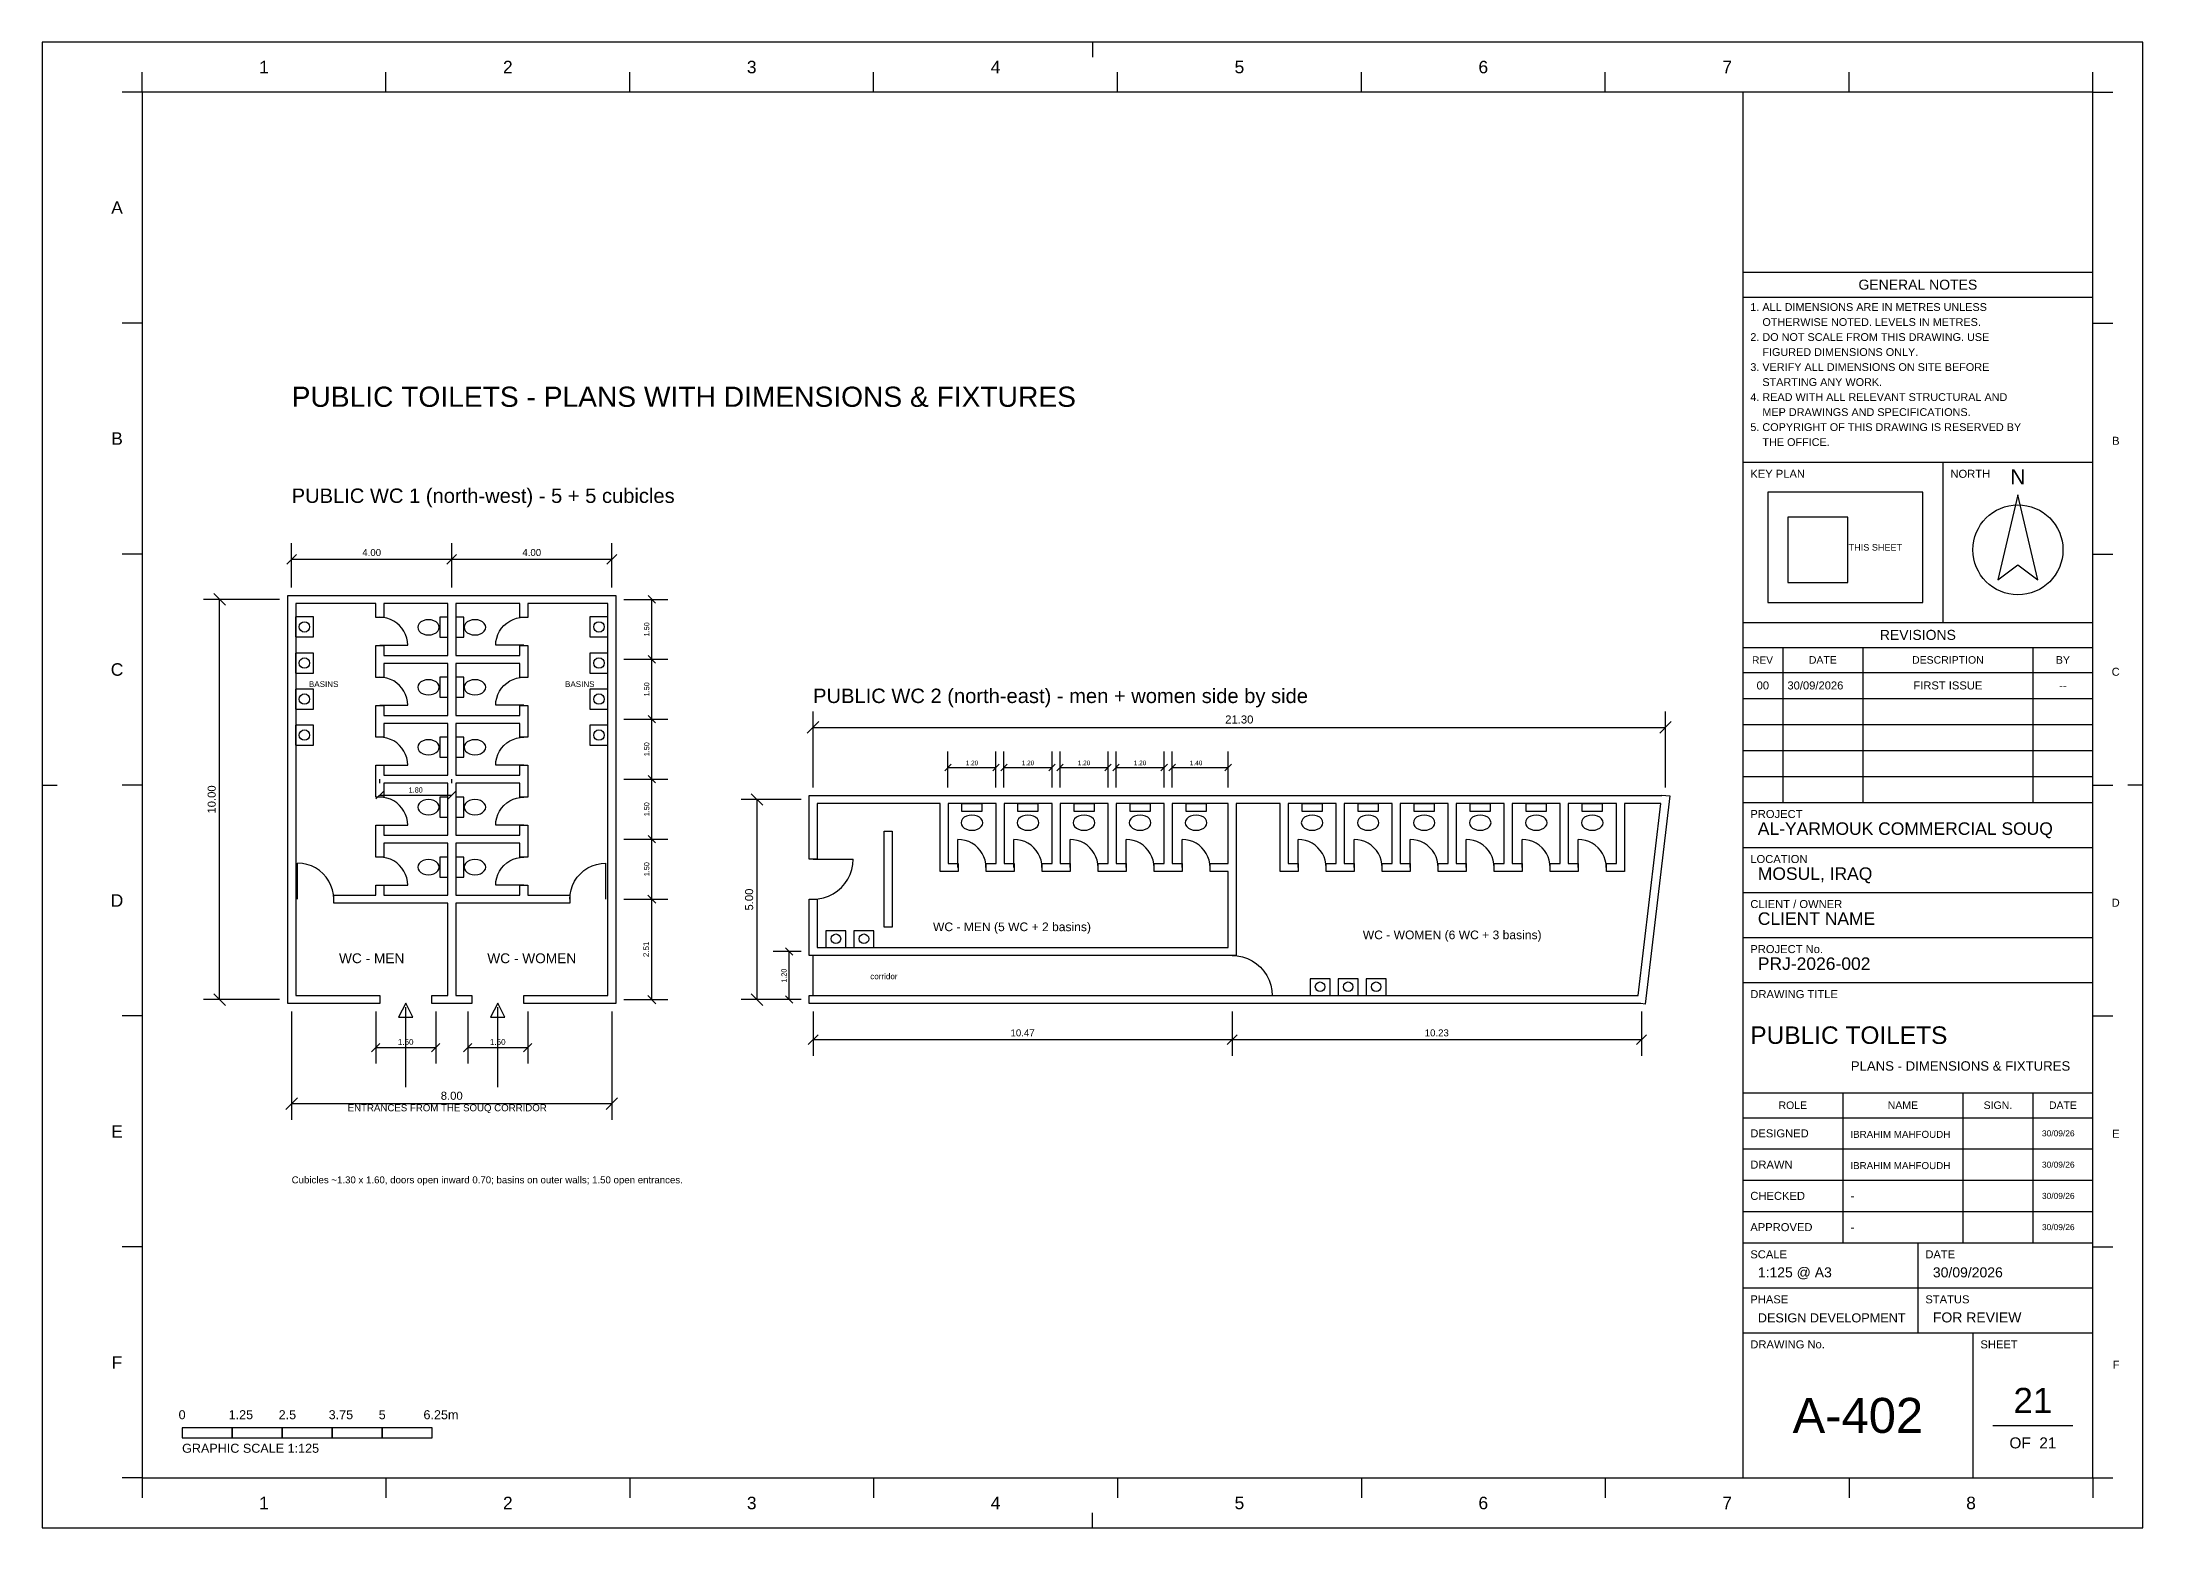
# Model space of a CAD drawing. Header units: metres. Extents: x 0 to 3661, y -5 to 371.
# Drawn here: x 3608 to 3660.5, y 0 to 37.1 of the extents above; entities that cross this region are included whole.
import ezdxf
from ezdxf.enums import TextEntityAlignment as Align

# ---------------------------------------------------------------- set-up
doc = ezdxf.new("R2010")
doc.units = ezdxf.units.M
doc.header["$MEASUREMENT"] = 0
for name, color, linetype in [('A-DOOR', 4, 'Continuous'), ('A-FIXT', 5, 'Continuous'), ('A-TEXT', 7, 'Continuous'), ('A-WALL', 7, 'Continuous'), ('A3_FRAME', 7, 'Continuous'), ('A3_SHEET', 7, 'Continuous'), ('AREA', 5, 'Continuous'), ('DIM', 1, 'Continuous'), ('SUB', 5, 'Continuous'), ('TB_FIELDS', 7, 'Continuous'), ('TB_HEADINGS', 7, 'Continuous'), ('TB_LABELS', 7, 'Continuous'), ('TB_LINES_THICK', 7, 'Continuous'), ('TB_LINES_THIN', 7, 'Continuous'), ('TB_SYMBOLS', 7, 'Continuous'), ('TITLE', 1, 'Continuous')]:
    doc.layers.add(name, color=color, linetype=linetype)
doc.styles.get("Standard").update_dxf_attribs({"font": 'arial.ttf'})

msp = doc.modelspace()

# ---------------------------------------------------------------- linework, layer by layer
at = {"layer": 'A-DOOR'}
for p, q in [((3616.438, 22.052), (3617.138, 22.052)), ((3620.038, 22.052), (3619.338, 22.052)), ((3616.438, 20.555), (3617.138, 20.555)), ((3620.038, 20.555), (3619.338, 20.555)), ((3616.438, 19.056), (3617.138, 19.056)), ((3620.038, 19.056), (3619.338, 19.056)), ((3616.438, 17.558), (3617.138, 17.558)), ((3620.038, 17.558), (3619.338, 17.558)), ((3630.888, 16.5), (3630.888, 17.201)), ((3632.288, 16.5), (3632.288, 17.201)), ((3633.688, 16.5), (3633.688, 17.201)), ((3635.088, 16.5), (3635.088, 17.201)), ((3636.488, 16.5), (3636.488, 17.201)), ((3639.388, 16.5), (3639.388, 17.201)), ((3640.788, 16.5), (3640.788, 17.201)), ((3642.188, 16.5), (3642.188, 17.201)), ((3643.588, 16.5), (3643.588, 17.201)), ((3644.988, 16.5), (3644.988, 17.201)), ((3646.388, 16.5), (3646.388, 17.201)), ((3614.388, 15.71), (3614.388, 16.61)), ((3622.088, 15.71), (3622.088, 16.61)), ((3627.268, 16.71), (3628.268, 16.71)), ((3616.438, 16.061), (3617.138, 16.061)), ((3620.038, 16.061), (3619.338, 16.061)), ((3627.268, 13.3), (3627.268, 14.3)), ((3637.738, 13.3), (3638.738, 13.3))]:
    msp.add_line(p, q, dxfattribs=at)
for points in [[(3617.138, 22.052), (3617.132, 22.144), (3617.114, 22.234), (3617.085, 22.32), (3617.044, 22.402), (3616.993, 22.479), (3616.933, 22.547), (3616.864, 22.608), (3616.788, 22.659), (3616.706, 22.699), (3616.619, 22.729), (3616.529, 22.747), (3616.438, 22.753)], [(3619.338, 22.052), (3619.344, 22.144), (3619.362, 22.234), (3619.391, 22.32), (3619.432, 22.402), (3619.483, 22.479), (3619.543, 22.547), (3619.612, 22.608), (3619.688, 22.659), (3619.77, 22.699), (3619.857, 22.729), (3619.947, 22.747), (3620.038, 22.753)], [(3617.138, 20.555), (3617.132, 20.646), (3617.114, 20.736), (3617.085, 20.822), (3617.044, 20.904), (3616.993, 20.981), (3616.933, 21.049), (3616.864, 21.11), (3616.788, 21.161), (3616.706, 21.201), (3616.619, 21.231), (3616.529, 21.248), (3616.438, 21.255)], [(3619.338, 20.555), (3619.344, 20.646), (3619.362, 20.736), (3619.391, 20.822), (3619.432, 20.904), (3619.483, 20.981), (3619.543, 21.049), (3619.612, 21.11), (3619.688, 21.161), (3619.77, 21.201), (3619.857, 21.231), (3619.947, 21.248), (3620.038, 21.255)], [(3617.138, 19.056), (3617.132, 19.148), (3617.114, 19.238), (3617.085, 19.324), (3617.044, 19.407), (3616.993, 19.483), (3616.933, 19.552), (3616.864, 19.612), (3616.788, 19.663), (3616.706, 19.703), (3616.619, 19.733), (3616.529, 19.75), (3616.438, 19.756)], [(3619.338, 19.056), (3619.344, 19.148), (3619.362, 19.238), (3619.391, 19.324), (3619.432, 19.407), (3619.483, 19.483), (3619.543, 19.552), (3619.612, 19.612), (3619.688, 19.663), (3619.77, 19.703), (3619.857, 19.733), (3619.947, 19.75), (3620.038, 19.756)], [(3617.138, 17.558), (3617.132, 17.65), (3617.114, 17.74), (3617.085, 17.826), (3617.044, 17.909), (3616.993, 17.985), (3616.933, 18.053), (3616.864, 18.114), (3616.788, 18.165), (3616.706, 18.205), (3616.619, 18.235), (3616.529, 18.253), (3616.438, 18.259)], [(3619.338, 17.558), (3619.344, 17.65), (3619.362, 17.74), (3619.391, 17.826), (3619.432, 17.909), (3619.483, 17.985), (3619.543, 18.053), (3619.612, 18.114), (3619.688, 18.165), (3619.77, 18.205), (3619.857, 18.235), (3619.947, 18.253), (3620.038, 18.259)], [(3631.588, 16.5), (3631.582, 16.592), (3631.564, 16.682), (3631.535, 16.768), (3631.494, 16.851), (3631.443, 16.927), (3631.383, 16.995), (3631.314, 17.056), (3631.238, 17.107), (3631.156, 17.147), (3631.069, 17.177), (3630.979, 17.195), (3630.888, 17.201)], [(3632.988, 16.5), (3632.982, 16.592), (3632.964, 16.682), (3632.935, 16.768), (3632.894, 16.851), (3632.843, 16.927), (3632.783, 16.995), (3632.714, 17.056), (3632.638, 17.107), (3632.556, 17.147), (3632.469, 17.177), (3632.379, 17.195), (3632.288, 17.201)], [(3634.388, 16.5), (3634.382, 16.592), (3634.364, 16.682), (3634.335, 16.768), (3634.294, 16.851), (3634.243, 16.927), (3634.183, 16.995), (3634.114, 17.056), (3634.038, 17.107), (3633.956, 17.147), (3633.869, 17.177), (3633.779, 17.195), (3633.688, 17.201)], [(3635.788, 16.5), (3635.782, 16.592), (3635.764, 16.682), (3635.735, 16.768), (3635.694, 16.851), (3635.643, 16.927), (3635.583, 16.995), (3635.514, 17.056), (3635.438, 17.107), (3635.356, 17.147), (3635.269, 17.177), (3635.179, 17.195), (3635.088, 17.201)], [(3637.188, 16.5), (3637.182, 16.592), (3637.164, 16.682), (3637.135, 16.768), (3637.094, 16.851), (3637.043, 16.927), (3636.983, 16.995), (3636.914, 17.056), (3636.838, 17.107), (3636.756, 17.147), (3636.669, 17.177), (3636.579, 17.195), (3636.488, 17.201)], [(3640.088, 16.5), (3640.082, 16.592), (3640.064, 16.682), (3640.035, 16.768), (3639.994, 16.851), (3639.943, 16.927), (3639.883, 16.995), (3639.814, 17.056), (3639.738, 17.107), (3639.656, 17.147), (3639.569, 17.177), (3639.479, 17.195), (3639.388, 17.201)], [(3641.488, 16.5), (3641.482, 16.592), (3641.464, 16.682), (3641.435, 16.768), (3641.394, 16.851), (3641.343, 16.927), (3641.283, 16.995), (3641.214, 17.056), (3641.138, 17.107), (3641.056, 17.147), (3640.969, 17.177), (3640.879, 17.195), (3640.788, 17.201)], [(3642.888, 16.5), (3642.882, 16.592), (3642.864, 16.682), (3642.835, 16.768), (3642.794, 16.851), (3642.743, 16.927), (3642.683, 16.995), (3642.614, 17.056), (3642.538, 17.107), (3642.456, 17.147), (3642.369, 17.177), (3642.279, 17.195), (3642.188, 17.201)], [(3644.288, 16.5), (3644.282, 16.592), (3644.264, 16.682), (3644.235, 16.768), (3644.194, 16.851), (3644.143, 16.927), (3644.083, 16.995), (3644.014, 17.056), (3643.938, 17.107), (3643.856, 17.147), (3643.769, 17.177), (3643.679, 17.195), (3643.588, 17.201)], [(3645.688, 16.5), (3645.682, 16.592), (3645.664, 16.682), (3645.635, 16.768), (3645.594, 16.851), (3645.543, 16.927), (3645.483, 16.995), (3645.414, 17.056), (3645.338, 17.107), (3645.256, 17.147), (3645.169, 17.177), (3645.079, 17.195), (3644.988, 17.201)], [(3647.088, 16.5), (3647.082, 16.592), (3647.064, 16.682), (3647.035, 16.768), (3646.994, 16.851), (3646.943, 16.927), (3646.883, 16.995), (3646.814, 17.056), (3646.738, 17.107), (3646.656, 17.147), (3646.569, 17.177), (3646.479, 17.195), (3646.388, 17.201)], [(3615.288, 15.71), (3615.28, 15.828), (3615.257, 15.943), (3615.22, 16.055), (3615.167, 16.16), (3615.102, 16.258), (3615.024, 16.347), (3614.936, 16.424), (3614.838, 16.49), (3614.732, 16.542), (3614.621, 16.58), (3614.506, 16.603), (3614.388, 16.61)], [(3617.138, 16.061), (3617.132, 16.152), (3617.114, 16.242), (3617.085, 16.328), (3617.044, 16.41), (3616.993, 16.487), (3616.933, 16.555), (3616.864, 16.616), (3616.788, 16.667), (3616.706, 16.707), (3616.619, 16.737), (3616.529, 16.755), (3616.438, 16.761)], [(3619.338, 16.061), (3619.344, 16.152), (3619.362, 16.242), (3619.391, 16.328), (3619.432, 16.41), (3619.483, 16.487), (3619.543, 16.555), (3619.612, 16.616), (3619.688, 16.667), (3619.77, 16.707), (3619.857, 16.737), (3619.947, 16.755), (3620.038, 16.761)], [(3621.188, 15.71), (3621.196, 15.828), (3621.219, 15.943), (3621.256, 16.055), (3621.309, 16.16), (3621.374, 16.258), (3621.452, 16.347), (3621.54, 16.424), (3621.638, 16.49), (3621.744, 16.542), (3621.855, 16.58), (3621.97, 16.603), (3622.088, 16.61)], [(3627.268, 15.71), (3627.398, 15.719), (3627.527, 15.745), (3627.651, 15.787), (3627.768, 15.845), (3627.877, 15.917), (3627.975, 16.003), (3628.061, 16.102), (3628.134, 16.21), (3628.192, 16.328), (3628.234, 16.452), (3628.259, 16.58), (3628.268, 16.71)], [(3637.738, 14.3), (3637.869, 14.292), (3637.997, 14.266), (3638.121, 14.224), (3638.238, 14.166), (3638.347, 14.094), (3638.445, 14.008), (3638.531, 13.909), (3638.604, 13.8), (3638.662, 13.683), (3638.704, 13.559), (3638.729, 13.431), (3638.738, 13.3)]]:
    msp.add_lwpolyline(points, dxfattribs=at)
at = {"layer": 'A-FIXT'}
for points in [[(3614.338, 22.261), (3614.788, 22.261), (3614.788, 22.761), (3614.338, 22.761)], [(3617.928, 22.502), (3617.919, 22.551), (3617.892, 22.596), (3617.849, 22.636), (3617.793, 22.666), (3617.728, 22.685), (3617.658, 22.692), (3617.588, 22.685), (3617.523, 22.666), (3617.467, 22.636), (3617.424, 22.596), (3617.397, 22.551), (3617.388, 22.502), (3617.397, 22.452), (3617.424, 22.407), (3617.467, 22.367), (3617.523, 22.337), (3617.588, 22.318), (3617.658, 22.311), (3617.728, 22.318), (3617.793, 22.337), (3617.849, 22.367), (3617.892, 22.407), (3617.919, 22.452)], [(3617.938, 22.252), (3618.138, 22.252), (3618.138, 22.752), (3617.938, 22.752)], [(3618.338, 22.252), (3618.538, 22.252), (3618.538, 22.752), (3618.338, 22.752)], [(3619.088, 22.502), (3619.079, 22.551), (3619.052, 22.596), (3619.009, 22.636), (3618.953, 22.666), (3618.888, 22.685), (3618.818, 22.692), (3618.748, 22.685), (3618.683, 22.666), (3618.627, 22.636), (3618.584, 22.596), (3618.557, 22.551), (3618.548, 22.502), (3618.557, 22.452), (3618.584, 22.407), (3618.627, 22.367), (3618.683, 22.337), (3618.748, 22.318), (3618.818, 22.311), (3618.888, 22.318), (3618.953, 22.337), (3619.009, 22.367), (3619.052, 22.407), (3619.079, 22.452)], [(3621.688, 22.261), (3622.138, 22.261), (3622.138, 22.761), (3621.688, 22.761)], [(3614.338, 21.36), (3614.788, 21.36), (3614.788, 21.86), (3614.338, 21.86)], [(3621.688, 21.36), (3622.138, 21.36), (3622.138, 21.86), (3621.688, 21.86)], [(3617.928, 21.003), (3617.919, 21.053), (3617.892, 21.099), (3617.849, 21.138), (3617.793, 21.168), (3617.728, 21.187), (3617.658, 21.194), (3617.588, 21.187), (3617.523, 21.168), (3617.467, 21.138), (3617.424, 21.099), (3617.397, 21.053), (3617.388, 21.003), (3617.397, 20.954), (3617.424, 20.909), (3617.467, 20.869), (3617.523, 20.839), (3617.588, 20.82), (3617.658, 20.814), (3617.728, 20.82), (3617.793, 20.839), (3617.849, 20.869), (3617.892, 20.909), (3617.919, 20.954)], [(3617.938, 20.753), (3618.138, 20.753), (3618.138, 21.253), (3617.938, 21.253)], [(3618.338, 20.753), (3618.538, 20.753), (3618.538, 21.253), (3618.338, 21.253)], [(3619.088, 21.003), (3619.079, 21.053), (3619.052, 21.099), (3619.009, 21.138), (3618.953, 21.168), (3618.888, 21.187), (3618.818, 21.194), (3618.748, 21.187), (3618.683, 21.168), (3618.627, 21.138), (3618.584, 21.099), (3618.557, 21.053), (3618.548, 21.003), (3618.557, 20.954), (3618.584, 20.909), (3618.627, 20.869), (3618.683, 20.839), (3618.748, 20.82), (3618.818, 20.814), (3618.888, 20.82), (3618.953, 20.839), (3619.009, 20.869), (3619.052, 20.909), (3619.079, 20.954)], [(3614.338, 20.46), (3614.788, 20.46), (3614.788, 20.96), (3614.338, 20.96)], [(3621.688, 20.46), (3622.138, 20.46), (3622.138, 20.96), (3621.688, 20.96)], [(3614.338, 19.561), (3614.788, 19.561), (3614.788, 20.061), (3614.338, 20.061)], [(3621.688, 19.561), (3622.138, 19.561), (3622.138, 20.061), (3621.688, 20.061)], [(3617.928, 19.506), (3617.919, 19.555), (3617.892, 19.601), (3617.849, 19.64), (3617.793, 19.67), (3617.728, 19.689), (3617.658, 19.695), (3617.588, 19.689), (3617.523, 19.67), (3617.467, 19.64), (3617.424, 19.601), (3617.397, 19.555), (3617.388, 19.506), (3617.397, 19.456), (3617.424, 19.41), (3617.467, 19.371), (3617.523, 19.341), (3617.588, 19.322), (3617.658, 19.316), (3617.728, 19.322), (3617.793, 19.341), (3617.849, 19.371), (3617.892, 19.41), (3617.919, 19.456)], [(3617.938, 19.256), (3618.138, 19.256), (3618.138, 19.756), (3617.938, 19.756)], [(3618.338, 19.256), (3618.538, 19.256), (3618.538, 19.756), (3618.338, 19.756)], [(3619.088, 19.506), (3619.079, 19.555), (3619.052, 19.601), (3619.009, 19.64), (3618.953, 19.67), (3618.888, 19.689), (3618.818, 19.695), (3618.748, 19.689), (3618.683, 19.67), (3618.627, 19.64), (3618.584, 19.601), (3618.557, 19.555), (3618.548, 19.506), (3618.557, 19.456), (3618.584, 19.41), (3618.627, 19.371), (3618.683, 19.341), (3618.748, 19.322), (3618.818, 19.316), (3618.888, 19.322), (3618.953, 19.341), (3619.009, 19.371), (3619.052, 19.41), (3619.079, 19.456)], [(3617.928, 18.008), (3617.919, 18.057), (3617.892, 18.102), (3617.849, 18.142), (3617.793, 18.172), (3617.728, 18.191), (3617.658, 18.198), (3617.588, 18.191), (3617.523, 18.172), (3617.467, 18.142), (3617.424, 18.102), (3617.397, 18.057), (3617.388, 18.008), (3617.397, 17.958), (3617.424, 17.913), (3617.467, 17.873), (3617.523, 17.843), (3617.588, 17.824), (3617.658, 17.817), (3617.728, 17.824), (3617.793, 17.843), (3617.849, 17.873), (3617.892, 17.913), (3617.919, 17.958)], [(3617.938, 17.758), (3618.138, 17.758), (3618.138, 18.258), (3617.938, 18.258)], [(3618.338, 17.758), (3618.538, 17.758), (3618.538, 18.258), (3618.338, 18.258)], [(3619.088, 18.008), (3619.079, 18.057), (3619.052, 18.102), (3619.009, 18.142), (3618.953, 18.172), (3618.888, 18.191), (3618.818, 18.198), (3618.748, 18.191), (3618.683, 18.172), (3618.627, 18.142), (3618.584, 18.102), (3618.557, 18.057), (3618.548, 18.008), (3618.557, 17.958), (3618.584, 17.913), (3618.627, 17.873), (3618.683, 17.843), (3618.748, 17.824), (3618.818, 17.817), (3618.888, 17.824), (3618.953, 17.843), (3619.009, 17.873), (3619.052, 17.913), (3619.079, 17.958)], [(3630.988, 18.101), (3631.488, 18.101), (3631.488, 17.901), (3630.988, 17.901)], [(3632.388, 18.101), (3632.888, 18.101), (3632.888, 17.901), (3632.388, 17.901)], [(3633.788, 18.101), (3634.288, 18.101), (3634.288, 17.901), (3633.788, 17.901)], [(3635.188, 18.101), (3635.688, 18.101), (3635.688, 17.901), (3635.188, 17.901)], [(3636.588, 18.101), (3637.088, 18.101), (3637.088, 17.901), (3636.588, 17.901)], [(3639.488, 18.101), (3639.988, 18.101), (3639.988, 17.901), (3639.488, 17.901)], [(3640.888, 18.101), (3641.388, 18.101), (3641.388, 17.901), (3640.888, 17.901)], [(3642.288, 18.101), (3642.788, 18.101), (3642.788, 17.901), (3642.288, 17.901)], [(3643.688, 18.101), (3644.188, 18.101), (3644.188, 17.901), (3643.688, 17.901)], [(3645.088, 18.101), (3645.588, 18.101), (3645.588, 17.901), (3645.088, 17.901)], [(3646.488, 18.101), (3646.988, 18.101), (3646.988, 17.901), (3646.488, 17.901)], [(3631.238, 17.811), (3631.168, 17.804), (3631.103, 17.785), (3631.047, 17.755), (3631.004, 17.715), (3630.977, 17.67), (3630.968, 17.62), (3630.977, 17.571), (3631.004, 17.526), (3631.047, 17.486), (3631.103, 17.456), (3631.168, 17.437), (3631.238, 17.43), (3631.308, 17.437), (3631.373, 17.456), (3631.429, 17.486), (3631.472, 17.526), (3631.499, 17.571), (3631.508, 17.62), (3631.499, 17.67), (3631.472, 17.715), (3631.429, 17.755), (3631.373, 17.785), (3631.308, 17.804)], [(3632.638, 17.811), (3632.568, 17.804), (3632.503, 17.785), (3632.447, 17.755), (3632.404, 17.715), (3632.377, 17.67), (3632.368, 17.62), (3632.377, 17.571), (3632.404, 17.526), (3632.447, 17.486), (3632.503, 17.456), (3632.568, 17.437), (3632.638, 17.43), (3632.708, 17.437), (3632.773, 17.456), (3632.829, 17.486), (3632.872, 17.526), (3632.899, 17.571), (3632.908, 17.62), (3632.899, 17.67), (3632.872, 17.715), (3632.829, 17.755), (3632.773, 17.785), (3632.708, 17.804)], [(3634.038, 17.811), (3633.968, 17.804), (3633.903, 17.785), (3633.847, 17.755), (3633.804, 17.715), (3633.777, 17.67), (3633.768, 17.62), (3633.777, 17.571), (3633.804, 17.526), (3633.847, 17.486), (3633.903, 17.456), (3633.968, 17.437), (3634.038, 17.43), (3634.108, 17.437), (3634.173, 17.456), (3634.229, 17.486), (3634.272, 17.526), (3634.299, 17.571), (3634.308, 17.62), (3634.299, 17.67), (3634.272, 17.715), (3634.229, 17.755), (3634.173, 17.785), (3634.108, 17.804)], [(3635.438, 17.811), (3635.368, 17.804), (3635.303, 17.785), (3635.247, 17.755), (3635.204, 17.715), (3635.177, 17.67), (3635.168, 17.62), (3635.177, 17.571), (3635.204, 17.526), (3635.247, 17.486), (3635.303, 17.456), (3635.368, 17.437), (3635.438, 17.43), (3635.508, 17.437), (3635.573, 17.456), (3635.629, 17.486), (3635.672, 17.526), (3635.699, 17.571), (3635.708, 17.62), (3635.699, 17.67), (3635.672, 17.715), (3635.629, 17.755), (3635.573, 17.785), (3635.508, 17.804)], [(3636.838, 17.811), (3636.768, 17.804), (3636.703, 17.785), (3636.647, 17.755), (3636.604, 17.715), (3636.577, 17.67), (3636.568, 17.62), (3636.577, 17.571), (3636.604, 17.526), (3636.647, 17.486), (3636.703, 17.456), (3636.768, 17.437), (3636.838, 17.43), (3636.908, 17.437), (3636.973, 17.456), (3637.029, 17.486), (3637.072, 17.526), (3637.099, 17.571), (3637.108, 17.62), (3637.099, 17.67), (3637.072, 17.715), (3637.029, 17.755), (3636.973, 17.785), (3636.908, 17.804)], [(3639.738, 17.811), (3639.668, 17.804), (3639.603, 17.785), (3639.547, 17.755), (3639.504, 17.715), (3639.477, 17.67), (3639.468, 17.62), (3639.477, 17.571), (3639.504, 17.526), (3639.547, 17.486), (3639.603, 17.456), (3639.668, 17.437), (3639.738, 17.43), (3639.808, 17.437), (3639.873, 17.456), (3639.929, 17.486), (3639.972, 17.526), (3639.999, 17.571), (3640.008, 17.62), (3639.999, 17.67), (3639.972, 17.715), (3639.929, 17.755), (3639.873, 17.785), (3639.808, 17.804)], [(3641.138, 17.811), (3641.068, 17.804), (3641.003, 17.785), (3640.947, 17.755), (3640.904, 17.715), (3640.877, 17.67), (3640.868, 17.62), (3640.877, 17.571), (3640.904, 17.526), (3640.947, 17.486), (3641.003, 17.456), (3641.068, 17.437), (3641.138, 17.43), (3641.208, 17.437), (3641.273, 17.456), (3641.329, 17.486), (3641.372, 17.526), (3641.399, 17.571), (3641.408, 17.62), (3641.399, 17.67), (3641.372, 17.715), (3641.329, 17.755), (3641.273, 17.785), (3641.208, 17.804)], [(3642.538, 17.811), (3642.468, 17.804), (3642.403, 17.785), (3642.347, 17.755), (3642.304, 17.715), (3642.277, 17.67), (3642.268, 17.62), (3642.277, 17.571), (3642.304, 17.526), (3642.347, 17.486), (3642.403, 17.456), (3642.468, 17.437), (3642.538, 17.43), (3642.608, 17.437), (3642.673, 17.456), (3642.729, 17.486), (3642.772, 17.526), (3642.799, 17.571), (3642.808, 17.62), (3642.799, 17.67), (3642.772, 17.715), (3642.729, 17.755), (3642.673, 17.785), (3642.608, 17.804)], [(3643.938, 17.811), (3643.868, 17.804), (3643.803, 17.785), (3643.747, 17.755), (3643.704, 17.715), (3643.677, 17.67), (3643.668, 17.62), (3643.677, 17.571), (3643.704, 17.526), (3643.747, 17.486), (3643.803, 17.456), (3643.868, 17.437), (3643.938, 17.43), (3644.008, 17.437), (3644.073, 17.456), (3644.129, 17.486), (3644.172, 17.526), (3644.199, 17.571), (3644.208, 17.62), (3644.199, 17.67), (3644.172, 17.715), (3644.129, 17.755), (3644.073, 17.785), (3644.008, 17.804)], [(3645.338, 17.811), (3645.268, 17.804), (3645.203, 17.785), (3645.147, 17.755), (3645.104, 17.715), (3645.077, 17.67), (3645.068, 17.62), (3645.077, 17.571), (3645.104, 17.526), (3645.147, 17.486), (3645.203, 17.456), (3645.268, 17.437), (3645.338, 17.43), (3645.408, 17.437), (3645.473, 17.456), (3645.529, 17.486), (3645.572, 17.526), (3645.599, 17.571), (3645.608, 17.62), (3645.599, 17.67), (3645.572, 17.715), (3645.529, 17.755), (3645.473, 17.785), (3645.408, 17.804)], [(3646.738, 17.811), (3646.668, 17.804), (3646.603, 17.785), (3646.547, 17.755), (3646.504, 17.715), (3646.477, 17.67), (3646.468, 17.62), (3646.477, 17.571), (3646.504, 17.526), (3646.547, 17.486), (3646.603, 17.456), (3646.668, 17.437), (3646.738, 17.43), (3646.808, 17.437), (3646.873, 17.456), (3646.929, 17.486), (3646.972, 17.526), (3646.999, 17.571), (3647.008, 17.62), (3646.999, 17.67), (3646.972, 17.715), (3646.929, 17.755), (3646.873, 17.785), (3646.808, 17.804)], [(3617.928, 16.509), (3617.919, 16.559), (3617.892, 16.605), (3617.849, 16.644), (3617.793, 16.674), (3617.728, 16.693), (3617.658, 16.7), (3617.588, 16.693), (3617.523, 16.674), (3617.467, 16.644), (3617.424, 16.605), (3617.397, 16.559), (3617.388, 16.509), (3617.397, 16.46), (3617.424, 16.415), (3617.467, 16.375), (3617.523, 16.345), (3617.588, 16.326), (3617.658, 16.32), (3617.728, 16.326), (3617.793, 16.345), (3617.849, 16.375), (3617.892, 16.415), (3617.919, 16.46)], [(3617.938, 16.259), (3618.138, 16.259), (3618.138, 16.759), (3617.938, 16.759)], [(3618.338, 16.259), (3618.538, 16.259), (3618.538, 16.759), (3618.338, 16.759)], [(3619.088, 16.509), (3619.079, 16.559), (3619.052, 16.605), (3619.009, 16.644), (3618.953, 16.674), (3618.888, 16.693), (3618.818, 16.7), (3618.748, 16.693), (3618.683, 16.674), (3618.627, 16.644), (3618.584, 16.605), (3618.557, 16.559), (3618.548, 16.509), (3618.557, 16.46), (3618.584, 16.415), (3618.627, 16.375), (3618.683, 16.345), (3618.748, 16.326), (3618.818, 16.32), (3618.888, 16.326), (3618.953, 16.345), (3619.009, 16.375), (3619.052, 16.415), (3619.079, 16.46)], [(3627.588, 14.501), (3628.088, 14.501), (3628.088, 14.921), (3627.588, 14.921)], [(3628.288, 14.501), (3628.788, 14.501), (3628.788, 14.921), (3628.288, 14.921)], [(3639.688, 13.3), (3640.188, 13.3), (3640.188, 13.72), (3639.688, 13.72)], [(3640.388, 13.3), (3640.888, 13.3), (3640.888, 13.72), (3640.388, 13.72)], [(3641.088, 13.3), (3641.588, 13.3), (3641.588, 13.72), (3641.088, 13.72)]]:
    msp.add_lwpolyline(points, close=True, dxfattribs=at)
for centre, radius in [((3614.558, 22.511), 0.13), ((3621.918, 22.511), 0.13), ((3614.558, 21.61), 0.13), ((3621.918, 21.61), 0.13), ((3614.558, 20.71), 0.13), ((3621.918, 20.71), 0.13), ((3614.558, 19.811), 0.13), ((3621.918, 19.811), 0.13), ((3627.838, 14.72), 0.12), ((3628.538, 14.72), 0.12), ((3639.938, 13.521), 0.12), ((3640.638, 13.521), 0.12), ((3641.338, 13.521), 0.12)]:
    msp.add_circle(centre, radius, dxfattribs=at)
at = {"layer": 'A-WALL'}
for points in [[(3622.34, 23.3), (3622.34, 13.1), (3620.04, 13.1), (3620.04, 13.3), (3622.14, 13.3), (3622.14, 23.1), (3620.14, 23.1), (3620.14, 22.75), (3619.94, 22.75), (3619.94, 23.1), (3618.34, 23.1), (3618.34, 21.8), (3619.94, 21.8), (3619.94, 22.05), (3620.14, 22.05), (3620.14, 21.8), (3620.14, 21.6), (3620.14, 21.25), (3619.94, 21.25), (3619.94, 21.6), (3618.34, 21.6), (3618.34, 20.3), (3619.94, 20.3), (3619.94, 20.55), (3620.14, 20.55), (3620.14, 20.3), (3620.14, 20.1), (3620.14, 19.76), (3619.94, 19.76), (3619.94, 20.1), (3618.34, 20.1), (3618.34, 18.81), (3619.94, 18.81), (3619.94, 19.06), (3620.14, 19.06), (3620.14, 18.81), (3620.14, 18.61), (3620.14, 18.26), (3619.94, 18.26), (3619.94, 18.61), (3618.34, 18.61), (3618.34, 17.31), (3619.94, 17.31), (3619.94, 17.56), (3620.14, 17.56), (3620.14, 17.31), (3620.14, 17.11), (3620.14, 16.76), (3619.94, 16.76), (3619.94, 17.11), (3618.34, 17.11), (3618.34, 15.81), (3619.94, 15.81), (3619.94, 16.06), (3620.14, 16.06), (3620.14, 15.81), (3621.19, 15.81), (3621.19, 15.61), (3618.34, 15.61), (3618.34, 13.3), (3618.74, 13.3), (3618.74, 13.1), (3618.34, 13.1), (3618.14, 13.1), (3617.74, 13.1), (3617.74, 13.3), (3618.14, 13.3), (3618.14, 15.61), (3615.29, 15.61), (3615.29, 15.81), (3616.34, 15.81), (3616.34, 16.06), (3616.54, 16.06), (3616.54, 15.81), (3618.14, 15.81), (3618.14, 17.11), (3616.54, 17.11), (3616.54, 16.76), (3616.34, 16.76), (3616.34, 17.11), (3616.34, 17.31), (3616.34, 17.56), (3616.54, 17.56), (3616.54, 17.31), (3618.14, 17.31), (3618.14, 18.61), (3616.54, 18.61), (3616.54, 18.26), (3616.34, 18.26), (3616.34, 18.61), (3616.34, 18.81), (3616.34, 19.06), (3616.54, 19.06), (3616.54, 18.81), (3618.14, 18.81), (3618.14, 20.1), (3616.54, 20.1), (3616.54, 19.76), (3616.34, 19.76), (3616.34, 20.1), (3616.34, 20.3), (3616.34, 20.55), (3616.54, 20.55), (3616.54, 20.3), (3618.14, 20.3), (3618.14, 21.6), (3616.54, 21.6), (3616.54, 21.25), (3616.34, 21.25), (3616.34, 21.6), (3616.34, 21.8), (3616.34, 22.05), (3616.54, 22.05), (3616.54, 21.8), (3618.14, 21.8), (3618.14, 23.1), (3616.54, 23.1), (3616.54, 22.75), (3616.34, 22.75), (3616.34, 23.1), (3614.34, 23.1), (3614.34, 13.3), (3616.44, 13.3), (3616.44, 13.1), (3614.14, 13.1), (3614.14, 23.3), (3618.14, 23.3), (3618.34, 23.3)], [(3627.17, 14.3), (3627.17, 14.5), (3627.17, 15.71), (3627.37, 15.71), (3627.37, 14.5), (3637.64, 14.5), (3637.64, 16.4), (3637.19, 16.4), (3637.19, 16.6), (3637.64, 16.6), (3637.64, 18.1), (3636.24, 18.1), (3636.24, 16.6), (3636.49, 16.6), (3636.49, 16.4), (3636.24, 16.4), (3636.04, 16.4), (3635.79, 16.4), (3635.79, 16.6), (3636.04, 16.6), (3636.04, 18.1), (3634.84, 18.1), (3634.84, 16.6), (3635.09, 16.6), (3635.09, 16.4), (3634.84, 16.4), (3634.64, 16.4), (3634.39, 16.4), (3634.39, 16.6), (3634.64, 16.6), (3634.64, 18.1), (3633.44, 18.1), (3633.44, 16.6), (3633.69, 16.6), (3633.69, 16.4), (3633.44, 16.4), (3633.24, 16.4), (3632.99, 16.4), (3632.99, 16.6), (3633.24, 16.6), (3633.24, 18.1), (3632.04, 18.1), (3632.04, 16.6), (3632.29, 16.6), (3632.29, 16.4), (3632.04, 16.4), (3631.84, 16.4), (3631.59, 16.4), (3631.59, 16.6), (3631.84, 16.6), (3631.84, 18.1), (3630.64, 18.1), (3630.64, 16.6), (3630.89, 16.6), (3630.89, 16.4), (3630.64, 16.4), (3630.54, 16.4), (3630.44, 16.4), (3630.44, 18.1), (3627.37, 18.1), (3627.37, 16.71), (3627.17, 16.71), (3627.17, 18.1), (3627.17, 18.3), (3627.37, 18.3), (3637.64, 18.3), (3637.84, 18.3), (3648.479, 18.3), (3648.48, 18.31), (3648.68, 18.29), (3648.06, 13.09), (3647.95, 13.101), (3647.95, 13.1), (3637.84, 13.1), (3637.64, 13.1), (3627.17, 13.1), (3627.17, 13.3), (3637.64, 13.3), (3637.84, 13.3), (3647.883, 13.3), (3648.455, 18.1), (3647.54, 18.1), (3647.54, 16.4), (3647.44, 16.4), (3647.34, 16.4), (3647.09, 16.4), (3647.09, 16.6), (3647.34, 16.6), (3647.34, 18.1), (3646.14, 18.1), (3646.14, 16.6), (3646.39, 16.6), (3646.39, 16.4), (3646.14, 16.4), (3645.94, 16.4), (3645.69, 16.4), (3645.69, 16.6), (3645.94, 16.6), (3645.94, 18.1), (3644.74, 18.1), (3644.74, 16.6), (3644.99, 16.6), (3644.99, 16.4), (3644.74, 16.4), (3644.54, 16.4), (3644.29, 16.4), (3644.29, 16.6), (3644.54, 16.6), (3644.54, 18.1), (3643.34, 18.1), (3643.34, 16.6), (3643.59, 16.6), (3643.59, 16.4), (3643.34, 16.4), (3643.14, 16.4), (3642.89, 16.4), (3642.89, 16.6), (3643.14, 16.6), (3643.14, 18.1), (3641.94, 18.1), (3641.94, 16.6), (3642.19, 16.6), (3642.19, 16.4), (3641.94, 16.4), (3641.74, 16.4), (3641.49, 16.4), (3641.49, 16.6), (3641.74, 16.6), (3641.74, 18.1), (3640.54, 18.1), (3640.54, 16.6), (3640.79, 16.6), (3640.79, 16.4), (3640.54, 16.4), (3640.34, 16.4), (3640.09, 16.4), (3640.09, 16.6), (3640.34, 16.6), (3640.34, 18.1), (3639.14, 18.1), (3639.14, 16.6), (3639.39, 16.6), (3639.39, 16.4), (3639.14, 16.4), (3639.04, 16.4), (3638.94, 16.4), (3638.94, 18.1), (3637.84, 18.1), (3637.84, 14.5), (3637.84, 14.3), (3637.64, 14.3), (3627.37, 14.3)], [(3629.04, 17.41), (3629.24, 17.41), (3629.24, 15.01), (3629.04, 15.01)]]:
    msp.add_lwpolyline(points, close=True, dxfattribs=at)
at = {"layer": 'A3_FRAME'}
for p, q in [((3634.25, 37.125), (3634.25, 36.75)), ((3608, 18.562), (3608.375, 18.562)), ((3660.5, 18.562), (3660.125, 18.562)), ((3634.25, 0), (3634.25, 0.375))]:
    msp.add_line(p, q, dxfattribs=at)
for points in [[(3610.5, 1.25), (3659.25, 1.25), (3659.25, 35.875), (3610.5, 35.875)], [(3650.5, 1.25), (3659.25, 1.25), (3659.25, 35.875), (3650.5, 35.875)]]:
    msp.add_lwpolyline(points, close=True, dxfattribs=at)
at = {"layer": 'A3_SHEET'}
msp.add_lwpolyline([(3608, 0), (3660.5, 0), (3660.5, 37.125), (3608, 37.125)], close=True, dxfattribs=at)
at = {"layer": 'DIM'}
for p, q in [((3614.115, 24.077), (3614.361, 24.324)), ((3614.238, 23.5), (3614.238, 24.601)), ((3614.238, 24.201), (3618.238, 24.201)), ((3618.115, 24.077), (3618.361, 24.324)), ((3618.115, 24.077), (3618.361, 24.324)), ((3618.238, 23.5), (3618.238, 24.601)), ((3618.238, 23.5), (3618.238, 24.601)), ((3618.238, 24.201), (3622.238, 24.201)), ((3622.115, 24.077), (3622.361, 24.324)), ((3622.238, 23.5), (3622.238, 24.601)), ((3613.938, 23.201), (3612.038, 23.201)), ((3612.582, 23.056), (3612.294, 23.345)), ((3612.438, 13.2), (3612.438, 23.201)), ((3622.538, 23.201), (3623.638, 23.201)), ((3623.331, 23.108), (3623.145, 23.293)), ((3623.238, 21.703), (3623.238, 23.201)), ((3622.538, 21.703), (3623.638, 21.703)), ((3622.538, 21.703), (3623.638, 21.703)), ((3623.331, 21.61), (3623.145, 21.795)), ((3623.331, 21.61), (3623.145, 21.795)), ((3623.238, 20.204), (3623.238, 21.703)), ((3622.538, 20.204), (3623.638, 20.204)), ((3622.538, 20.204), (3623.638, 20.204)), ((3623.331, 20.112), (3623.145, 20.297)), ((3623.331, 20.112), (3623.145, 20.297)), ((3623.238, 18.706), (3623.238, 20.204)), ((3627.124, 19.857), (3627.412, 20.145)), ((3627.268, 18.5), (3627.268, 20.401)), ((3627.268, 20), (3648.568, 20)), ((3648.424, 19.857), (3648.712, 20.145)), ((3648.568, 18.5), (3648.568, 20.401)), ((3630.556, 18.918), (3630.72, 19.083)), ((3630.638, 18.5), (3630.638, 19.401)), ((3630.638, 19), (3631.838, 19)), ((3631.756, 18.918), (3631.92, 19.083)), ((3631.838, 18.5), (3631.838, 19.401)), ((3631.956, 18.918), (3632.12, 19.083)), ((3632.038, 18.5), (3632.038, 19.401)), ((3632.038, 19), (3633.238, 19)), ((3633.156, 18.918), (3633.32, 19.083)), ((3633.238, 18.5), (3633.238, 19.401)), ((3633.356, 18.918), (3633.52, 19.083)), ((3633.438, 18.5), (3633.438, 19.401)), ((3633.438, 19), (3634.638, 19)), ((3634.556, 18.918), (3634.72, 19.083)), ((3634.638, 18.5), (3634.638, 19.401)), ((3634.756, 18.918), (3634.92, 19.083)), ((3634.838, 18.5), (3634.838, 19.401)), ((3634.838, 19), (3636.038, 19)), ((3635.956, 18.918), (3636.12, 19.083)), ((3636.038, 18.5), (3636.038, 19.401)), ((3636.156, 18.918), (3636.32, 19.083)), ((3636.238, 18.5), (3636.238, 19.401)), ((3636.238, 19), (3637.64, 19)), ((3637.556, 18.918), (3637.72, 19.083)), ((3637.64, 18.5), (3637.64, 19.401)), ((3616.345, 18.218), (3616.531, 18.403)), ((3616.438, 18.61), (3616.438, 18.71)), ((3618.145, 18.218), (3618.331, 18.403)), ((3618.238, 18.61), (3618.238, 18.71)), ((3622.538, 18.706), (3623.638, 18.706)), ((3622.538, 18.706), (3623.638, 18.706)), ((3623.331, 18.614), (3623.145, 18.799)), ((3623.331, 18.614), (3623.145, 18.799)), ((3623.238, 17.209), (3623.238, 18.706)), ((3616.438, 18.311), (3618.238, 18.311)), ((3626.968, 18.201), (3625.468, 18.201)), ((3626.012, 18.056), (3625.724, 18.345)), ((3625.868, 13.2), (3625.868, 18.201)), ((3622.538, 17.209), (3623.638, 17.209)), ((3622.538, 17.209), (3623.638, 17.209)), ((3623.331, 17.116), (3623.145, 17.301)), ((3623.331, 17.116), (3623.145, 17.301)), ((3623.238, 15.71), (3623.238, 17.209)), ((3623.341, 15.608), (3623.135, 15.813)), ((3623.331, 15.618), (3623.145, 15.803)), ((3622.538, 15.71), (3623.638, 15.71)), ((3622.538, 15.71), (3623.638, 15.71)), ((3623.238, 13.2), (3623.238, 15.71)), ((3626.968, 14.4), (3626.268, 14.4)), ((3626.761, 14.308), (3626.575, 14.493)), ((3626.668, 13.2), (3626.668, 14.4)), ((3613.938, 13.2), (3612.038, 13.2)), ((3612.582, 13.056), (3612.294, 13.345)), ((3622.538, 13.2), (3623.638, 13.2)), ((3623.341, 13.098), (3623.135, 13.303)), ((3626.968, 13.2), (3625.468, 13.2)), ((3626.012, 13.056), (3625.724, 13.345)), ((3626.968, 13.2), (3626.268, 13.2)), ((3626.761, 13.108), (3626.575, 13.293)), ((3614.238, 12.9), (3614.238, 10.2)), ((3616.338, 12.9), (3616.338, 11.601)), ((3617.838, 12.9), (3617.838, 11.601)), ((3618.638, 12.9), (3618.638, 11.601)), ((3620.138, 12.9), (3620.138, 11.601)), ((3622.238, 12.9), (3622.238, 10.2)), ((3627.268, 12.9), (3627.268, 11.8)), ((3637.738, 12.9), (3637.738, 11.8)), ((3637.738, 12.9), (3637.738, 11.8)), ((3647.968, 12.9), (3647.968, 11.8)), ((3616.235, 11.898), (3616.441, 12.103)), ((3617.735, 11.898), (3617.941, 12.103)), ((3618.535, 11.898), (3618.741, 12.103)), ((3620.035, 11.898), (3620.241, 12.103)), ((3627.145, 12.077), (3627.391, 12.324)), ((3627.268, 12.2), (3637.738, 12.2)), ((3637.615, 12.077), (3637.861, 12.324)), ((3637.615, 12.077), (3637.861, 12.324)), ((3637.738, 12.2), (3647.968, 12.2)), ((3647.845, 12.077), (3648.091, 12.324)), ((3616.338, 12.001), (3617.838, 12.001)), ((3618.638, 12.001), (3620.138, 12.001)), ((3614.094, 10.457), (3614.382, 10.745)), ((3614.238, 10.601), (3622.238, 10.601)), ((3622.094, 10.457), (3622.382, 10.745))]:
    msp.add_line(p, q, dxfattribs=at)
at = {"layer": 'SUB'}
for p, q in [((3617.088, 11.011), (3617.088, 13.011)), ((3619.388, 11.011), (3619.388, 13.011))]:
    msp.add_line(p, q, dxfattribs=at)
for points in [[(3617.088, 13.111), (3616.908, 12.761), (3617.268, 12.761)], [(3619.388, 13.111), (3619.208, 12.761), (3619.568, 12.761)]]:
    msp.add_lwpolyline(points, close=True, dxfattribs=at)
at = {"layer": 'TB_LINES_THICK'}
for p, q in [((3650.5, 31.375), (3659.25, 31.375)), ((3650.5, 26.625), (3659.25, 26.625)), ((3650.5, 22.625), (3659.25, 22.625)), ((3650.5, 18.125), (3659.25, 18.125)), ((3650.5, 13.625), (3659.25, 13.625)), ((3650.5, 10.875), (3659.25, 10.875)), ((3650.5, 7.125), (3659.25, 7.125)), ((3650.5, 4.875), (3659.25, 4.875))]:
    msp.add_line(p, q, dxfattribs=at)
at = {"layer": 'TB_LINES_THIN'}
for p, q in [((3610.5, 35.875), (3610.5, 36.375)), ((3616.594, 35.875), (3616.594, 36.375)), ((3622.688, 35.875), (3622.688, 36.375)), ((3628.781, 35.875), (3628.781, 36.375)), ((3634.875, 35.875), (3634.875, 36.375)), ((3640.969, 35.875), (3640.969, 36.375)), ((3647.062, 35.875), (3647.062, 36.375)), ((3653.156, 35.875), (3653.156, 36.375)), ((3659.25, 35.875), (3659.25, 36.375)), ((3610.5, 35.875), (3610, 35.875)), ((3659.25, 35.875), (3659.75, 35.875)), ((3650.5, 30.75), (3659.25, 30.75)), ((3610.5, 30.104), (3610, 30.104)), ((3659.25, 30.104), (3659.75, 30.104)), ((3655.5, 26.625), (3655.5, 22.625)), ((3610.5, 24.333), (3610, 24.333)), ((3659.25, 24.333), (3659.75, 24.333)), ((3650.5, 22), (3659.25, 22)), ((3651.5, 22), (3651.5, 18.125)), ((3653.5, 22), (3653.5, 18.125)), ((3657.75, 22), (3657.75, 18.125)), ((3650.5, 21.375), (3659.25, 21.375)), ((3650.5, 20.725), (3659.25, 20.725)), ((3650.5, 20.075), (3659.25, 20.075)), ((3650.5, 19.425), (3659.25, 19.425)), ((3610.5, 18.562), (3610, 18.562)), ((3650.5, 18.775), (3659.25, 18.775)), ((3659.25, 18.562), (3659.75, 18.562)), ((3650.5, 17), (3659.25, 17)), ((3650.5, 15.875), (3659.25, 15.875)), ((3650.5, 14.75), (3659.25, 14.75)), ((3610.5, 12.792), (3610, 12.792)), ((3659.25, 12.792), (3659.75, 12.792)), ((3653, 10.875), (3653, 7.125)), ((3656, 10.875), (3656, 7.125)), ((3657.75, 10.875), (3657.75, 7.125)), ((3650.5, 10.25), (3659.25, 10.25)), ((3650.5, 9.469), (3659.25, 9.469)), ((3650.5, 8.688), (3659.25, 8.688)), ((3650.5, 7.906), (3659.25, 7.906)), ((3610.5, 7.021), (3610, 7.021)), ((3654.875, 7.125), (3654.875, 4.875)), ((3659.25, 7.021), (3659.75, 7.021)), ((3650.5, 6), (3659.25, 6)), ((3656.25, 4.875), (3656.25, 1.25)), ((3656.75, 2.562), (3658.75, 2.562)), ((3610.5, 1.25), (3610, 1.25)), ((3610.5, 1.25), (3610.5, 0.75)), ((3616.594, 1.25), (3616.594, 0.75)), ((3622.688, 1.25), (3622.688, 0.75)), ((3628.781, 1.25), (3628.781, 0.75)), ((3634.875, 1.25), (3634.875, 0.75)), ((3640.969, 1.25), (3640.969, 0.75)), ((3647.062, 1.25), (3647.062, 0.75)), ((3653.156, 1.25), (3653.156, 0.75)), ((3659.25, 1.25), (3659.25, 0.75)), ((3659.25, 1.25), (3659.75, 1.25))]:
    msp.add_line(p, q, dxfattribs=at)
for points in [[(3651.125, 23.125), (3655, 23.125), (3655, 25.875), (3651.125, 25.875)], [(3651.625, 23.625), (3653.125, 23.625), (3653.125, 25.25), (3651.625, 25.25)]]:
    msp.add_lwpolyline(points, close=True, dxfattribs=at)
at = {"layer": 'TB_SYMBOLS'}
for points in [[(3657.375, 25.812), (3656.875, 23.688), (3657.375, 24.062), (3657.875, 23.688)], [(3611.5, 2.25), (3612.75, 2.25), (3612.75, 2.5), (3611.5, 2.5)], [(3612.75, 2.25), (3614, 2.25), (3614, 2.5), (3612.75, 2.5)], [(3614, 2.25), (3615.25, 2.25), (3615.25, 2.5), (3614, 2.5)], [(3615.25, 2.25), (3616.5, 2.25), (3616.5, 2.5), (3615.25, 2.5)], [(3616.5, 2.25), (3617.75, 2.25), (3617.75, 2.5), (3616.5, 2.5)]]:
    msp.add_lwpolyline(points, close=True, dxfattribs=at)
msp.add_circle((3657.375, 24.438), 1.125, dxfattribs=at)

# ---------------------------------------------------------------- texts
at = {"layer": 'A-TEXT'}
msp.add_text('Cubicles ~1.30 x 1.60, doors open inward 0.70; basins on outer walls; 1.50 open entrances.', height=0.1728, dxfattribs=at).set_placement((3614.238, 8.611))
at = {"layer": 'AREA'}
for s, height, p in [('BASINS', 0.144, (3615.038, 21.011)), ('BASINS', 0.144, (3621.438, 21.011)), ('WC - MEN (5 WC + 2 basins)', 0.216, (3632.238, 14.911)), ('WC - WOMEN (6 WC + 3 basins)', 0.216, (3643.238, 14.71)), ('WC - MEN', 0.2448, (3616.238, 14.111)), ('WC - WOMEN', 0.2448, (3620.238, 14.111)), ('corridor', 0.144, (3629.038, 13.71))]:
    msp.add_text(s, height=height, dxfattribs=at).set_placement(p, align=Align.CENTER)
at = {"layer": 'DIM'}
for s, height, p in [('4.00', 0.1728, (3616.238, 24.285)), ('4.00', 0.1728, (3620.238, 24.285)), ('21.30', 0.2016, (3637.918, 20.099)), ('1.20', 0.1152, (3631.238, 19.056)), ('1.20', 0.1152, (3632.638, 19.056)), ('1.20', 0.1152, (3634.038, 19.056)), ('1.20', 0.1152, (3635.438, 19.056)), ('1.40', 0.1152, (3636.838, 19.056)), ('1.80', 0.1296, (3617.338, 18.373)), ('1.50', 0.144, (3617.088, 12.07)), ('1.50', 0.144, (3619.388, 12.07)), ('10.47', 0.1728, (3632.503, 12.284)), ('10.23', 0.1728, (3642.853, 12.284)), ('8.00', 0.2016, (3618.238, 10.698))]:
    msp.add_text(s, height=height, dxfattribs=at).set_placement(p, align=Align.CENTER)
for s, height, p in [('1.50', 0.1296, (3623.175, 22.451)), ('1.50', 0.1296, (3623.175, 20.953)), ('1.50', 0.1296, (3623.175, 19.456)), ('10.00', 0.2016, (3612.34, 18.201)), ('1.50', 0.1296, (3623.175, 17.957)), ('1.50', 0.1296, (3623.175, 16.459)), ('5.00', 0.2016, (3625.77, 15.7)), ('2.51', 0.144, (3623.168, 14.456)), ('1.20', 0.1296, (3626.605, 13.8))]:
    msp.add_text(s, height=height, rotation=90, dxfattribs=at).set_placement(p, align=Align.CENTER)
at = {"layer": 'SUB'}
msp.add_text('ENTRANCES FROM THE SOUQ CORRIDOR', height=0.1728, dxfattribs=at).set_placement((3615.638, 10.411))
at = {"layer": 'TB_FIELDS'}
for s, height, p in [('1. ALL DIMENSIONS ARE IN METRES UNLESS', 0.1938, (3650.688, 30.407)), ('    OTHERWISE NOTED. LEVELS IN METRES.', 0.1938, (3650.688, 30.032)), ('2. DO NOT SCALE FROM THIS DRAWING. USE', 0.1938, (3650.688, 29.657)), ('    FIGURED DIMENSIONS ONLY.', 0.1938, (3650.688, 29.282)), ('3. VERIFY ALL DIMENSIONS ON SITE BEFORE', 0.1938, (3650.688, 28.907)), ('4. READ WITH ALL RELEVANT STRUCTURAL AND', 0.1938, (3650.688, 28.157)), ('    STARTING ANY WORK.', 0.1938, (3650.688, 28.532)), ('    MEP DRAWINGS AND SPECIFICATIONS.', 0.1938, (3650.688, 27.782)), ('5. COPYRIGHT OF THIS DRAWING IS RESERVED BY', 0.1938, (3650.688, 27.407)), ('    THE OFFICE.', 0.1938, (3650.688, 27.032)), ('00', 0.2, (3650.845, 20.95)), ('30/09/2026', 0.2, (3651.615, 20.95)), ('FIRST ISSUE', 0.2, (3654.763, 20.95)), ('--', 0.2, (3658.407, 20.95)), ('AL-YARMOUK COMMERCIAL SOUQ', 0.3125, (3650.875, 17.317)), ('MOSUL, IRAQ', 0.3125, (3650.875, 16.192)), ('CLIENT NAME', 0.3125, (3650.875, 15.068)), ('PRJ-2026-002', 0.3125, (3650.875, 13.943)), ('PLANS - DIMENSIONS & FIXTURES', 0.2355, (3653.199, 11.425)), ('IBRAHIM MAHFOUDH', 0.1749, (3653.188, 9.747)), ('30/09/26', 0.15, (3657.976, 9.784)), ('IBRAHIM MAHFOUDH', 0.1749, (3653.188, 8.966)), ('30/09/26', 0.15, (3657.976, 9.003)), ('-', 0.225, (3653.188, 8.184)), ('30/09/26', 0.15, (3657.976, 8.222)), ('-', 0.225, (3653.188, 7.403)), ('30/09/26', 0.15, (3657.976, 7.441)), ('1:125 @ A3', 0.25, (3650.875, 6.261)), ('30/09/2026', 0.25, (3655.25, 6.261)), ('DESIGN DEVELOPMENT', 0.2266, (3650.875, 5.136)), ('FOR REVIEW', 0.25, (3655.25, 5.136)), ('OF  21', 0.275, (3657.163, 1.988))]:
    msp.add_text(s, height=height, dxfattribs=at).set_placement(p)
at = {"layer": 'TB_HEADINGS'}
for s, height, p in [('GENERAL NOTES', 0.25, (3653.39, 30.938)), ('REVISIONS', 0.25, (3653.924, 22.188)), ('PUBLIC TOILETS', 0.4375, (3650.688, 12.094)), ('A-402', 0.875, (3651.745, 2.375)), ('21', 0.625, (3657.264, 2.875))]:
    msp.add_text(s, height=height, dxfattribs=at).set_placement(p)
at = {"layer": 'TB_LABELS'}
for s, height, p in [('1', 0.312, (3613.425, 36.344)), ('2', 0.312, (3619.519, 36.344)), ('3', 0.312, (3625.613, 36.344)), ('4', 0.312, (3631.707, 36.344)), ('5', 0.312, (3637.8, 36.344)), ('6', 0.312, (3643.894, 36.344)), ('7', 0.312, (3649.988, 36.344)), ('A', 0.312, (3609.729, 32.833)), ('B', 0.312, (3609.729, 27.062)), ('B', 0.2, (3659.729, 27.062)), ('KEY PLAN', 0.2, (3650.688, 26.238)), ('NORTH', 0.2, (3655.688, 26.238)), ('THIS SHEET', 0.1625, (3653.144, 24.419)), ('C', 0.312, (3609.717, 21.292)), ('REV', 0.1822, (3650.731, 21.594)), ('DATE', 0.1875, (3652.151, 21.594)), ('DESCRIPTION', 0.1875, (3654.73, 21.594)), ('BY', 0.1875, (3658.325, 21.594)), ('C', 0.2, (3659.717, 21.292)), ('PROJECT', 0.2, (3650.688, 17.738)), ('LOCATION', 0.2, (3650.688, 16.613)), ('D', 0.312, (3609.717, 15.521)), ('CLIENT / OWNER', 0.2, (3650.688, 15.488)), ('D', 0.2, (3659.717, 15.521)), ('PROJECT No.', 0.2, (3650.688, 14.363)), ('DRAWING TITLE', 0.2, (3650.688, 13.238)), ('ROLE', 0.1875, (3651.393, 10.469)), ('NAME', 0.1875, (3654.122, 10.469)), ('SIGN.', 0.1875, (3656.518, 10.469)), ('DATE', 0.1875, (3658.151, 10.469)), ('E', 0.312, (3609.729, 9.75)), ('DESIGNED', 0.2, (3650.688, 9.759)), ('E', 0.2, (3659.729, 9.75)), ('DRAWN', 0.2, (3650.688, 8.978)), ('CHECKED', 0.2, (3650.688, 8.197)), ('APPROVED', 0.2, (3650.688, 7.416)), ('SCALE', 0.2, (3650.688, 6.737)), ('DATE', 0.2, (3655.062, 6.737)), ('PHASE', 0.2, (3650.688, 5.612)), ('STATUS', 0.2, (3655.062, 5.612)), ('F', 0.312, (3609.742, 3.979)), ('DRAWING No.', 0.2, (3650.688, 4.487)), ('SHEET', 0.2, (3656.438, 4.487)), ('F', 0.2, (3659.742, 3.979)), ('0', 0.225, (3611.413, 2.717)), ('1.25', 0.225, (3612.663, 2.717)), ('2.5', 0.225, (3613.913, 2.717)), ('3.75', 0.225, (3615.163, 2.717)), ('5', 0.225, (3616.413, 2.717)), ('6.25m', 0.225, (3617.532, 2.717)), ('GRAPHIC SCALE 1:125', 0.225, (3611.5, 1.879)), ('1', 0.312, (3613.425, 0.469)), ('2', 0.312, (3619.519, 0.469)), ('3', 0.312, (3625.613, 0.469)), ('4', 0.312, (3631.707, 0.469)), ('5', 0.312, (3637.8, 0.469)), ('6', 0.312, (3643.894, 0.469)), ('7', 0.312, (3649.988, 0.469)), ('8', 0.312, (3656.082, 0.469))]:
    msp.add_text(s, height=height, dxfattribs=at).set_placement(p)
at = {"layer": 'TB_SYMBOLS'}
msp.add_text('N', height=0.375, dxfattribs=at).set_placement((3657.186, 26.073))
at = {"layer": 'TITLE'}
for s, height, p in [('PUBLIC TOILETS - PLANS WITH DIMENSIONS & FIXTURES', 0.504, (3614.238, 28.011)), ('PUBLIC WC 1 (north-west) - 5 + 5 cubicles', 0.36, (3614.238, 25.61)), ('PUBLIC WC 2 (north-east) - men + women side by side', 0.36, (3627.268, 20.61))]:
    msp.add_text(s, height=height, dxfattribs=at).set_placement(p)

doc.saveas('drawing.dxf')
